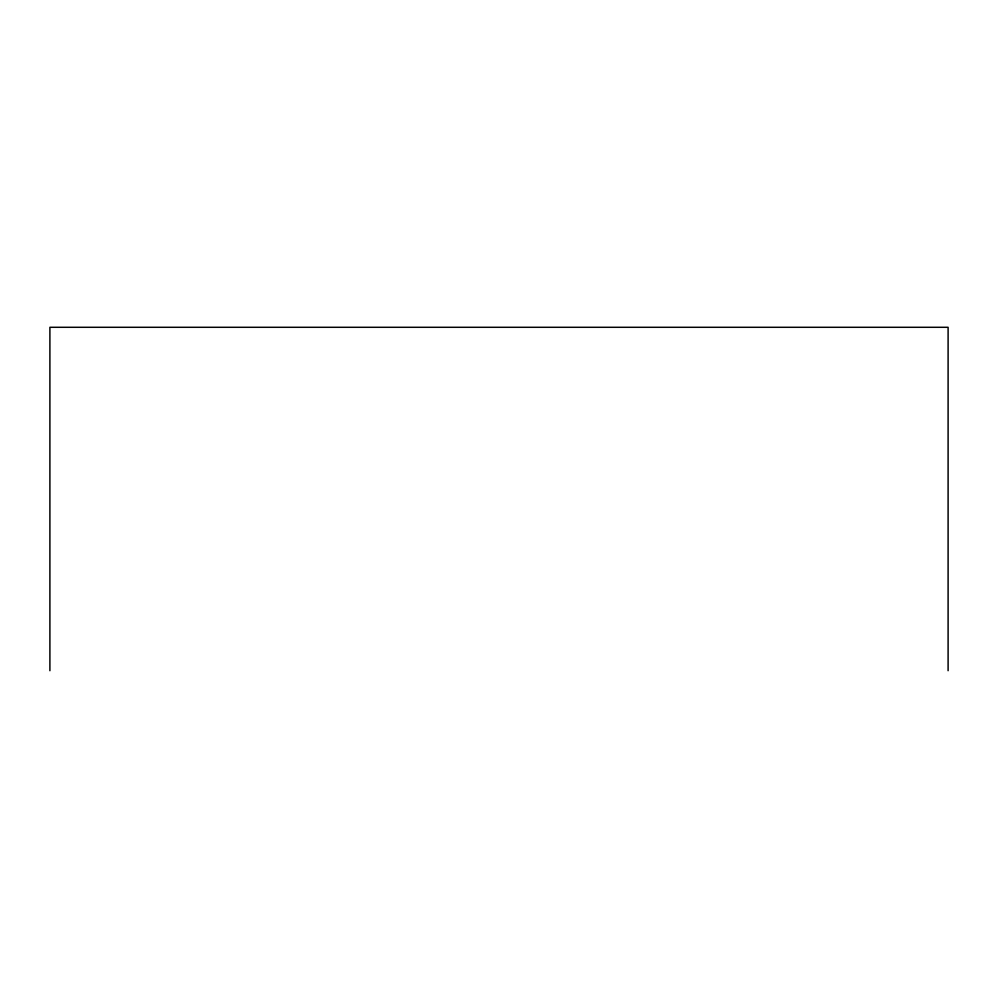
<?xml version="1.0" encoding="UTF-8"?>
<svg xmlns="http://www.w3.org/2000/svg" width="998" height="998" viewBox="0 0 998 998"><rect width="100%" height="100%" fill="white"/><g stroke="black" fill="none" stroke-linecap="round" stroke-linejoin="round"><path stroke-width="1.5" d="M948.1 670.706L948.1 327.294L49.9 327.294L49.9 670.706"/></g></svg>
